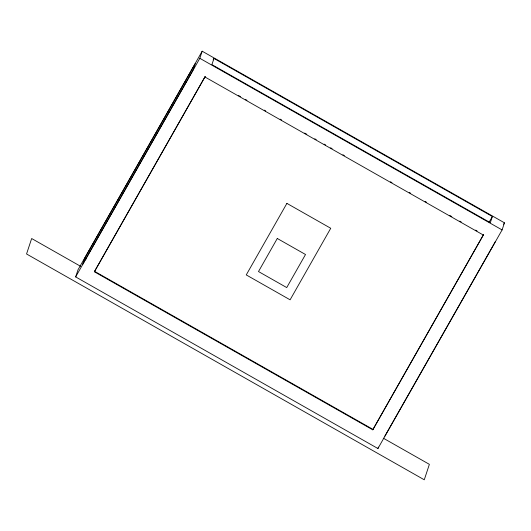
<?xml version="1.0" encoding="UTF-8"?>
<svg xmlns="http://www.w3.org/2000/svg" width="531" height="531" viewBox="0 0 531 531"><rect width="100%" height="100%" fill="white"/><g stroke="black" fill="none" stroke-linecap="round" stroke-linejoin="round"><path stroke-width="0.8" d="M75.654 276.91L78.004 269.794L202.178 51.208L504.45 222.821L502.1 229.93L377.926 448.522L75.654 276.91L199.829 58.317L202.178 51.208M84.628 258.338L82.584 264.518L193.211 69.78L195.255 63.594L84.628 258.338L86.029 259.135M94.359 271.759L205.145 76.55L94.359 271.759L372.769 429.825L483.549 234.616L372.769 429.825M213.96 58.443L211.915 64.629L490.319 222.695L492.363 216.515L213.96 58.443L213.163 59.85M377.926 448.522L378.397 447.102M489.177 222.124L492.363 216.515M503.634 224.261L504.45 222.821M384.849 436.137L495.483 241.393M199.829 58.317L502.1 229.93M238.319 95.388L240.483 96.615M245.534 99.483L246.975 100.299M264.285 110.129L265.726 110.952M280.156 119.136L281.596 119.96M304.675 133.062L306.838 134.29M314.777 138.797L316.217 139.613M324.149 144.12L325.596 144.936M330.64 147.804L332.087 148.62M342.907 154.767L344.347 155.583M390.504 181.794L391.951 182.611M409.262 192.441L410.702 193.257M425.125 201.448L426.572 202.265M449.651 215.374L451.815 216.602M459.746 221.102L461.187 221.925M475.617 230.115L477.057 230.932M204.993 77.015L483.396 235.08M94.511 271.295L372.921 429.36M80.652 266.343L31.661 238.525L26.55 253.984L424.269 479.792L429.38 464.34L383.269 438.155M286.893 203.38L246.251 274.919L290.105 299.809L330.74 228.277L286.893 203.38M277.282 238.479L258.497 271.547L286.727 287.576L305.511 254.508L277.282 238.479"/></g></svg>
